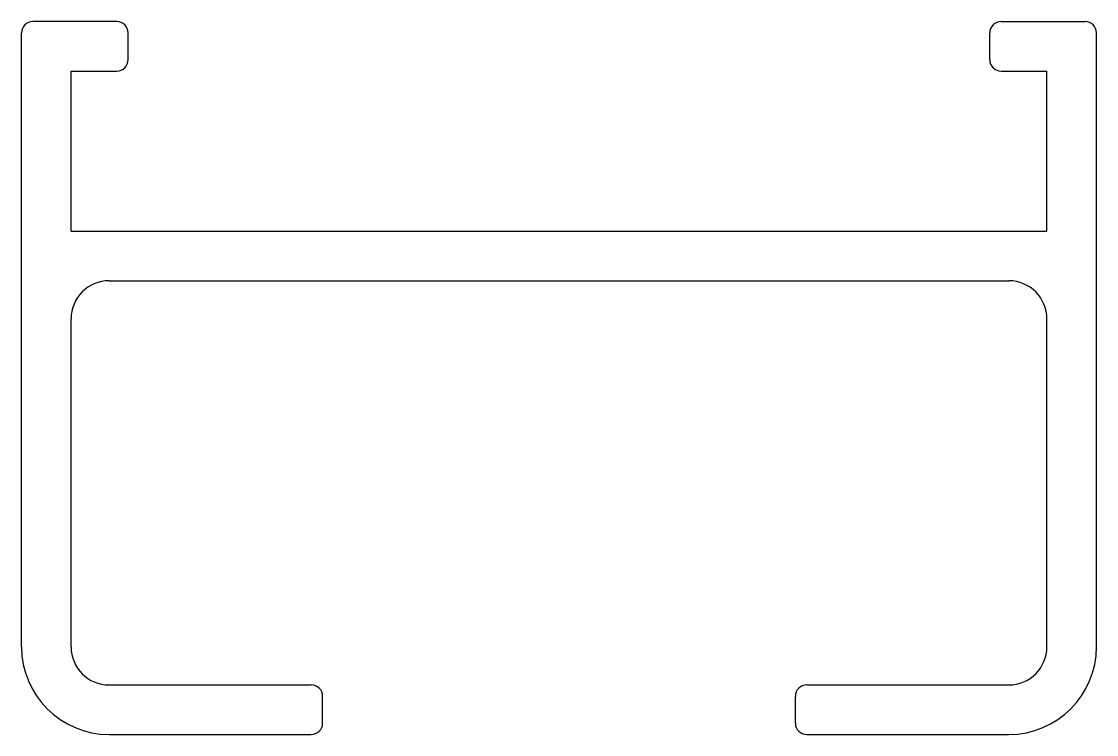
# Model space of a CAD drawing. Extents: x 1001.7 to 1029.9, y 408 to 426.7.
import ezdxf

# ---------------------------------------------------------------- set-up
doc = ezdxf.new("R2010")
doc.units = 0
doc.layers.get('0').update_dxf_attribs({"linetype": 'CONTINUOUS'})

msp = doc.modelspace()

# ---------------------------------------------------------------- linework, layer by layer
at = {"color": 0}
for p, q in [((1004.16, 426.749), (1001.96, 426.749)), ((1027.36, 426.749), (1029.56, 426.749)), ((1001.66, 410.349), (1001.66, 426.449)), ((1004.46, 425.749), (1004.46, 426.449)), ((1027.06, 425.749), (1027.06, 426.449)), ((1029.86, 410.349), (1029.86, 426.449)), ((1002.96, 425.449), (1004.16, 425.449)), ((1002.96, 421.249), (1002.96, 425.449)), ((1027.36, 425.449), (1028.56, 425.449)), ((1028.56, 421.249), (1028.56, 425.449)), ((1002.96, 421.249), (1028.56, 421.249)), ((1003.96, 419.949), (1027.56, 419.949)), ((1002.96, 410.349), (1002.96, 418.949)), ((1028.56, 410.349), (1028.56, 418.949)), ((1003.96, 409.349), (1009.26, 409.349)), ((1022.26, 409.349), (1027.56, 409.349)), ((1009.56, 408.349), (1009.56, 409.049)), ((1021.96, 408.349), (1021.96, 409.049)), ((1003.96, 408.049), (1009.26, 408.049)), ((1022.26, 408.049), (1027.56, 408.049))]:
    msp.add_line(p, q, dxfattribs=at)
for centre, radius, start, end in [((1001.96, 426.449), 0.3, 90, 180), ((1004.16, 426.449), 0.3, 0, 90), ((1027.36, 426.449), 0.3, 90, 180), ((1029.56, 426.449), 0.3, 0, 90), ((1004.16, 425.749), 0.3, 270, 0), ((1027.36, 425.749), 0.3, 180, 270), ((1003.96, 418.949), 1, 90, 180), ((1027.56, 418.949), 1, 0, 90), ((1003.96, 410.349), 2.3, 180, 270), ((1003.96, 410.349), 1, 180, 270), ((1027.56, 410.349), 1, 270, 0), ((1027.56, 410.349), 2.3, 270, 0), ((1009.26, 409.049), 0.3, 0, 90), ((1022.26, 409.049), 0.3, 90, 180), ((1009.26, 408.349), 0.3, 270, 0), ((1022.26, 408.349), 0.3, 180, 270)]:
    msp.add_arc(centre, radius, start, end, dxfattribs=at)

doc.saveas('drawing.dxf')
